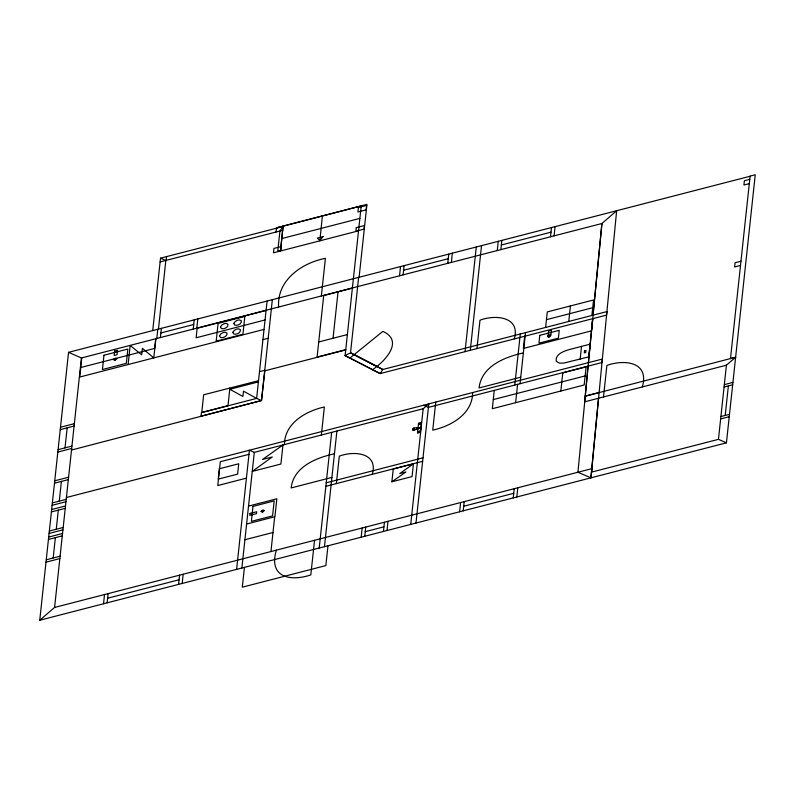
<?xml version="1.0" encoding="UTF-8"?>
<svg xmlns="http://www.w3.org/2000/svg" width="795" height="795" viewBox="0 0 795 795"><rect width="100%" height="100%" fill="white"/><g stroke="black" fill="none" stroke-linecap="round" stroke-linejoin="round"><path stroke-width="1.19" d="M587.962 366.167L585.2 396.198L735.633 357.243L726.421 365.193L584.653 401.833L585.269 396.109L599.122 392.531M598.506 398.255L591.51 472.131L718.451 439.337L726.431 442.835L755.25 174.751L750.112 176.083L730.496 358.575L735.633 357.243M592.981 315.198L601.914 223.504L577.935 472.24L590.894 477.855L616.642 210.735L601.914 223.504L81.408 357.969L68.549 352.334L39.75 620.249L726.431 442.835M588.34 362.669L592.603 318.696M319.858 240.825L322.363 215.982M53.176 557.991L55.362 537.659M56.266 529.261L58.313 510.132M59.287 501.128L61.404 481.392M65.011 447.883L67.168 427.849M39.75 620.249L54.587 607.45L81.408 357.969M81.776 357.969L79.729 377.039L264.039 329.418M128.094 364.547L130.151 345.477L141.689 354.789L142.385 348.309L153.773 357.909L155.86 338.829M103.539 603.763L104.523 594.551M107.116 602.839L108.11 593.627M152.729 330.591L160.52 258.176L283.05 226.515L279.92 231.027L277.773 251.051L280.486 250.345L283.09 226.128L280.575 250.972L281.052 246.589L273.927 248.428L273.45 252.82L358.535 230.838M155.74 338.859L154.717 348.399L80.752 367.509M156.804 338.491L157.798 329.279M158.463 329.11L165.837 260.502L160.52 258.176M166.135 260.363L166.533 256.616M160.391 337.567L161.375 328.355M193.225 329.09L194.209 319.868M196.812 328.156L197.796 318.944M178.597 584.375L179.59 575.153M182.174 583.451L183.168 574.229M201.046 416.292L201.443 412.665L256.626 398.394L261.505 400.541L264.795 370.828L345.726 349.919M227.976 405.798L229.884 388.01M236.612 569.379L249.421 450.228L254.301 452.365L423.178 408.739L428.803 403.88L415.994 523.04M267.09 301.037L256.626 398.404L243.479 391.16L242.902 396.466L229.755 389.202M276.054 232.031L276.511 227.837L361.208 205.895L276.511 227.837M241.869 568.028L254.301 452.365M71.51 450.04L261.505 400.541L272.347 299.685M244.433 567.362L242.306 587.177L325.851 565.593L327.977 545.777M278.628 307.019C276.759 280.198 301.752 262.936 325.403 258.335L321.359 295.978M270.946 551.551L274.682 516.79M284.431 444.574C284.55 423.208 305.856 411.055 324.36 406.98L321.349 435.044M276.352 550.16C268.293 576.971 289.748 581.96 310.815 574.914L314.532 540.292M333.045 338.272L338.044 291.845M319.212 548.043L331.654 432.381M324.469 546.682L336.901 431.019M336.365 483.599L339.316 456.171C353.924 450.546 378.529 452.613 372.328 474.307M358.634 277.395L350.516 352.861L345.119 355.574L361.218 205.845L366.942 204.365L359.111 277.266M361.159 537.211L362.152 527.989M364.736 536.287L365.73 527.065M399.537 275.786L400.531 266.564M403.115 274.861L404.108 265.639M383.428 531.457L384.422 522.236M391.875 481.79L393.247 469.05L413.43 463.833L412.068 476.573L391.875 481.79L405.917 471.972L399.756 473.562L413.43 463.833M387.016 530.533L388 521.311M417.077 428.763L417.166 427.909M417.981 428.535L417.484 433.136L420.396 432.391L421.479 422.344L418.567 423.099L418.071 427.67M410.737 524.402L423.178 408.739M447.774 263.324L448.768 254.102M435.759 402.081L432.748 430.145C451.252 426.07 472.558 413.917 472.667 392.551M451.361 262.4L452.355 253.178M465.035 351.648L476.294 246.997M470.292 350.297L481.541 245.635M476.94 348.578L479.991 320.206C495.096 314.413 520.675 316.43 514.325 338.918M459.619 511.771L460.613 502.549M463.197 510.847L464.191 501.625M497.263 250.534L498.256 241.322M500.85 249.61L501.844 240.398M494.271 390.425L492.304 408.709L584.166 384.999L586.114 366.873L562.79 372.895M514.802 385.068L520.288 333.979M515.627 402.697L517.595 384.343M524.69 336.235L523.378 348.448L591.5 330.849L592.812 318.646M520.049 383.707L525.545 332.618M513.242 497.918L514.236 488.696M516.83 496.994L517.813 487.772M550.508 236.781L551.492 227.569M554.085 235.857L555.079 226.635M545.618 327.441L547.288 311.918L593.567 299.963L591.897 315.476M560.843 391.021L562.82 372.656M568.753 321.458L570.432 305.936M580.161 359.102L581.533 346.391L590.119 344.175L588.747 356.885L563.923 363.067L559.432 363.136L556.301 361.318C554.87 354.322 563.814 351.112 569.23 349.601L581.533 346.391M590.894 477.855L591.887 468.643L54.587 607.45M603.504 396.963L606.883 365.412C624.671 359.092 649.624 361.894 642.33 386.927M718.451 439.337L726.421 365.193M725.199 415.437L728.379 385.903M349.929 358.048L382.852 331.376C404.585 341.085 384.432 361.775 372.537 369.685M160.113 261.923L282.642 230.331M281.837 238.55L359.867 218.396M68.549 352.334L750.102 176.252M749.764 179.362L744.388 180.743L743.931 185.006L749.307 183.615M160.888 332.966L193.722 324.479M403.612 270.25L448.271 258.713M501.347 244.999L551.005 232.17M266.087 310.447L197.15 328.255L196.127 337.786L265.053 319.978M352.364 288.138L323.714 295.541L317.106 357.054L345.755 349.651M262.946 339.614L268.203 338.263M318.725 341.969L347.375 334.566M259.498 371.682L264.755 370.321M60.5 427.253L74.342 423.675M60.241 429.638L74.094 426.06M258.534 380.706L203.659 394.787L201.761 412.476L227.986 405.698M229.745 389.292L258.405 381.888M740.96 261.257L735.067 262.777L734.62 266.971L740.513 265.451M546.453 319.679L592.732 307.715M58.085 449.672L71.938 446.094M57.826 452.057L71.679 448.479M201.065 416.163L261.505 400.541M523.358 352.94C504.736 356.955 481.462 366.296 479.067 387.96L520.755 377.188M54.746 480.796L68.589 477.219M54.487 483.181L68.33 479.604M66.412 497.511L602.371 359.042L601.994 362.54L428.425 407.378L423.546 405.241M52.361 502.917L66.214 499.34M248.984 454.313L220.334 461.706L217.77 485.546L246.42 478.143M52.102 505.302L65.955 501.725M51.655 509.535L65.498 505.958M51.397 511.92L65.25 508.343M493.288 399.567L585.14 375.936M418.458 424.113L421.37 423.357M420.992 426.925C419.78 428.654 410.548 426.517 412.903 430.572L420.893 427.78M417.604 432.092L420.515 431.307M334.457 453.786C316.281 457.701 293.524 466.784 291.169 487.931L331.913 477.407M49.34 531.05L63.193 527.473M49.081 533.435L62.934 529.858M48.694 537.062L62.547 533.485M48.435 539.447L62.288 535.87M326.228 482.813L423.01 457.811M248.527 506.097L276.839 498.783L274.911 516.73L246.599 524.044M325.851 486.311L422.632 461.309M46.249 559.779L60.102 556.202M724.334 384.631L732.93 382.405M45.991 562.164L59.844 558.587M724.076 387.006L732.672 384.79M720.906 416.55L729.502 414.324M244.91 539.745L272.993 532.491M720.648 418.925L729.244 416.709M107.613 598.228L179.094 579.764M365.233 531.676L383.925 526.846M463.694 506.236L513.739 493.307M354.073 354.689L376.681 366.336M412.963 429.459L413.738 430.463L414.006 427.889L412.963 429.459M103.966 355.236L102.426 369.536L126.306 363.365L127.846 349.065L103.966 355.236M113.486 359.539L114.728 360.493L116.835 358.674L115.553 358.108L113.486 359.539M114.629 351.032L114.152 355.474L117.014 354.739L117.501 350.287L114.629 351.032M114.192 359.439C115.901 361.367 116.627 356.846 114.192 359.439M218.098 323.366L216.18 341.164L242.922 334.258L244.84 316.46L218.098 323.366M219.559 335.728L220.454 337.487C223.087 338.352 227.718 336.215 226.972 333.095L225.084 332.26L223.246 332.548L220.841 333.89L219.559 335.728M220.513 326.834L221.408 328.583C224.051 329.448 228.672 327.311 227.927 324.191L226.048 323.366L224.21 323.644L221.795 324.996L220.513 326.834M232.925 332.28L233.829 334.029C236.463 334.894 241.084 332.757 240.348 329.637L238.46 328.812L236.622 329.09L234.217 330.432L232.925 332.28M233.879 323.376L234.783 325.135C237.417 325.99 242.048 323.853 241.302 320.743L239.414 319.908L237.576 320.196L235.171 321.538L233.879 323.376M219.34 468.782L218.227 479.127L237.606 474.128L238.719 463.773L219.34 468.782M250.028 513.451L249.819 515.359L256.507 513.63L256.715 511.722L250.028 513.451M252.999 506.395L251.389 521.351L272.576 515.875L274.186 500.92L252.999 506.395M261.108 511.384L262.34 512.338L264.447 510.519L263.175 509.953L261.108 511.384M261.813 511.284C263.513 513.212 264.248 508.681 261.813 511.284M282.96 444.962L280.903 464.022L252.254 471.425L272.288 456.956L262.539 459.47L282.95 444.991M356.269 227.638L355.882 231.226L364.05 229.119L364.428 225.532L356.269 227.638M358.416 207.525L357.939 211.967L366.117 209.85L366.594 205.408L358.416 207.525M539.795 335.331L538.95 343.162L558.388 338.143L559.233 330.313L539.795 335.331M547.507 336.404L548.739 337.358L550.846 335.54L548.977 335.132L547.507 336.404M548.57 331.038L548.093 335.49L550.955 334.755L551.432 330.303L548.57 331.038M548.212 336.305C549.911 338.233 550.647 333.701 548.212 336.305M584.524 350.814L584.305 352.841L585.756 352.463L585.975 350.446L584.524 350.814M606.943 311.59L606.565 315.088L380.119 373.59L345.119 355.574L380.119 373.59L382.822 369.496L606.943 311.59M419.641 424.202L419.889 423.745L419.641 424.202M419.104 431.576L419.372 431.138L419.104 431.576M323.068 236.592L319.888 240.507L317.344 238.093L323.068 236.592M350.724 352.91L382.822 369.496L350.724 352.91"/></g></svg>
